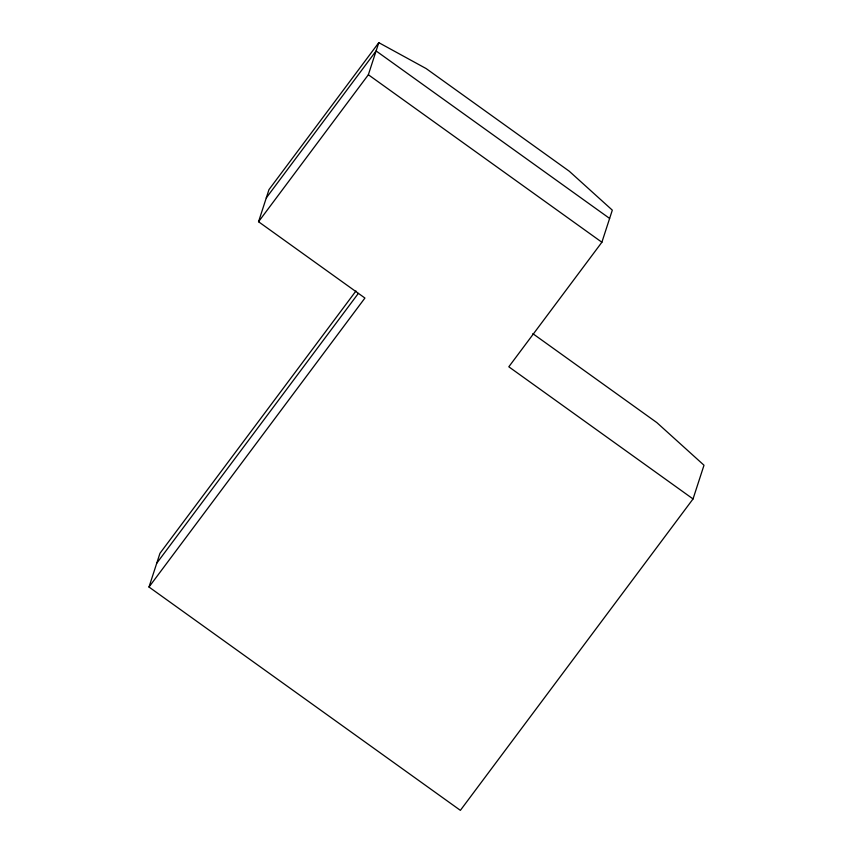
<?xml version="1.0" encoding="UTF-8"?>
<svg xmlns="http://www.w3.org/2000/svg" width="853" height="853" viewBox="0 0 853 853"><rect width="100%" height="100%" fill="white"/><g stroke="black" fill="none" stroke-linecap="round" stroke-linejoin="round"><path stroke-width="1.28" d="M148.998 587.024L364.924 298.038L258.544 221.737L268.972 189.633L378.796 42.65L426.127 68.56L569.218 171.186L612.315 210.147L601.887 242.241L508.814 366.801L693.041 498.941L460.375 810.35L148.998 587.024L159.959 553.32L355.957 290.99M258.544 221.737L368.357 74.744L378.796 42.65M693.041 498.941L704.002 465.226L656.842 422.598L532.837 333.662M266.275 197.928L376.098 50.945L609.618 218.432M156.739 563.225L358.313 293.432M368.357 74.744L601.887 242.241"/></g></svg>
